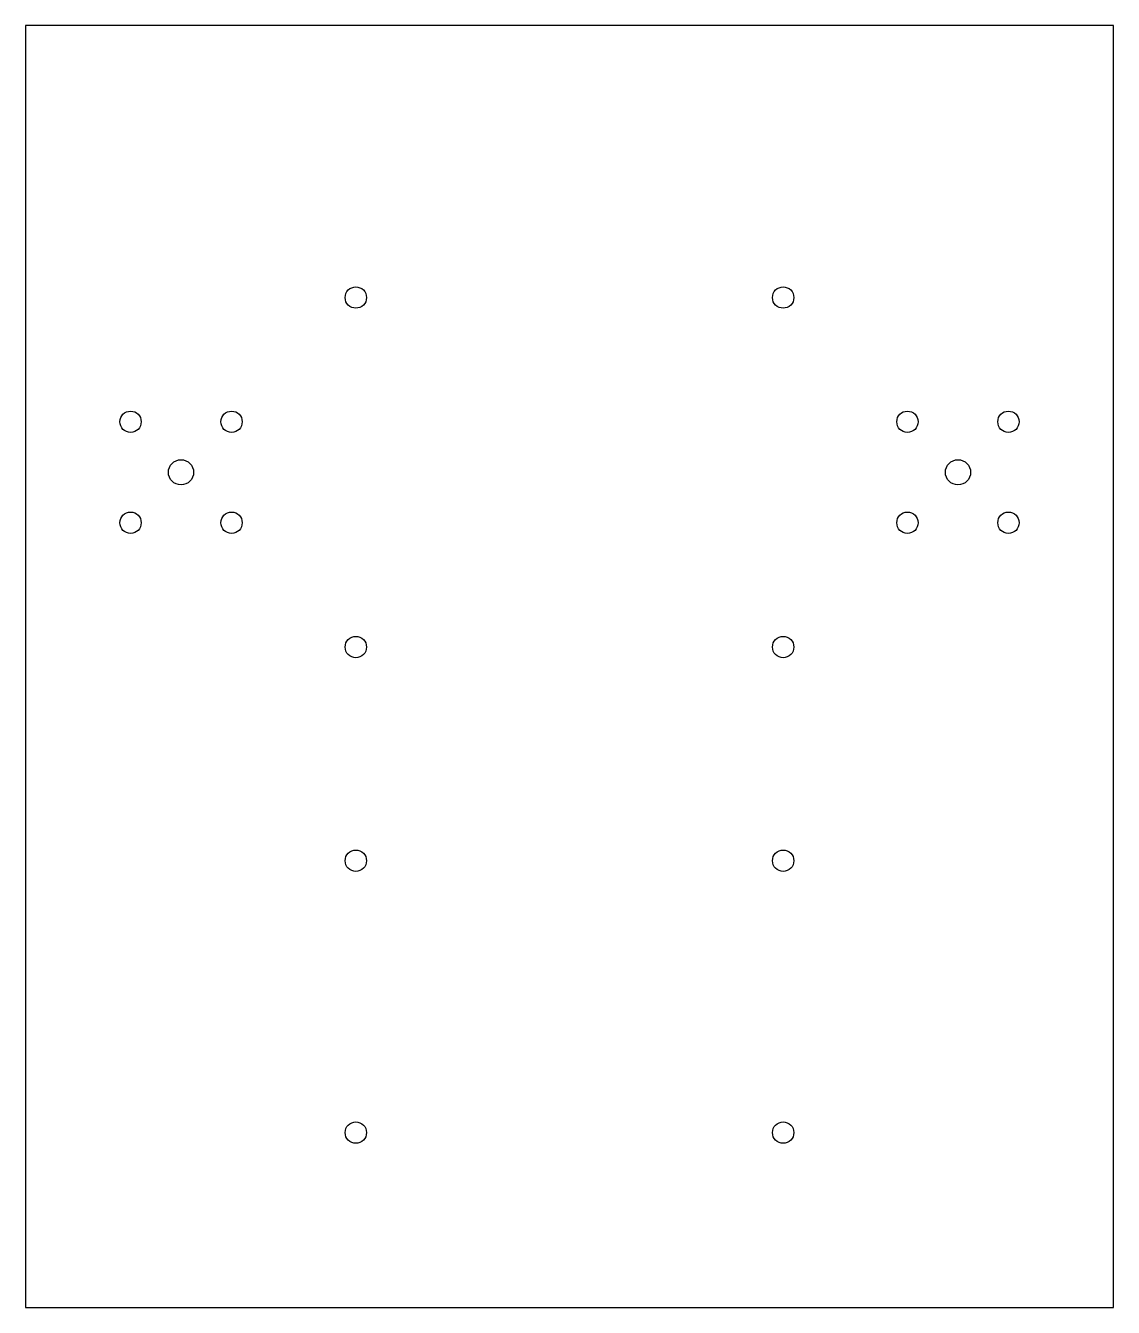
# Model space of a CAD drawing. Header units: millimetres. Extents: x -140 to 140, y -215 to 115.
import ezdxf

# ---------------------------------------------------------------- set-up
doc = ezdxf.new("R2010")
doc.units = ezdxf.units.MM

msp = doc.modelspace()

# ---------------------------------------------------------------- linework, layer by layer
for p, q in [((140, 115, -9), (-140, 115, -9)), ((-140, 115, -9), (-140, -215, -9)), ((140, -215, -9), (140, 115, -9)), ((-140, -215, -9), (140, -215, -9))]:
    msp.add_line(p, q)
for centre, radius in [((-55, 45, -9), 2.75), ((55, 45, -9), 2.75), ((-113, 13, -9), 2.75), ((-87, 13, -9), 2.75), ((87, 13, -9), 2.75), ((113, 13, -9), 2.75), ((-100, 0, -9), 3.25), ((100, 0, -9), 3.25), ((-113, -13, -9), 2.75), ((-87, -13, -9), 2.75), ((87, -13, -9), 2.75), ((113, -13, -9), 2.75), ((-55, -45, -9), 2.75), ((55, -45, -9), 2.75), ((-55, -100, -9), 2.75), ((55, -100, -9), 2.75), ((-55, -170, -9), 2.75), ((55, -170, -9), 2.75)]:
    msp.add_circle(centre, radius)

doc.saveas('drawing.dxf')
